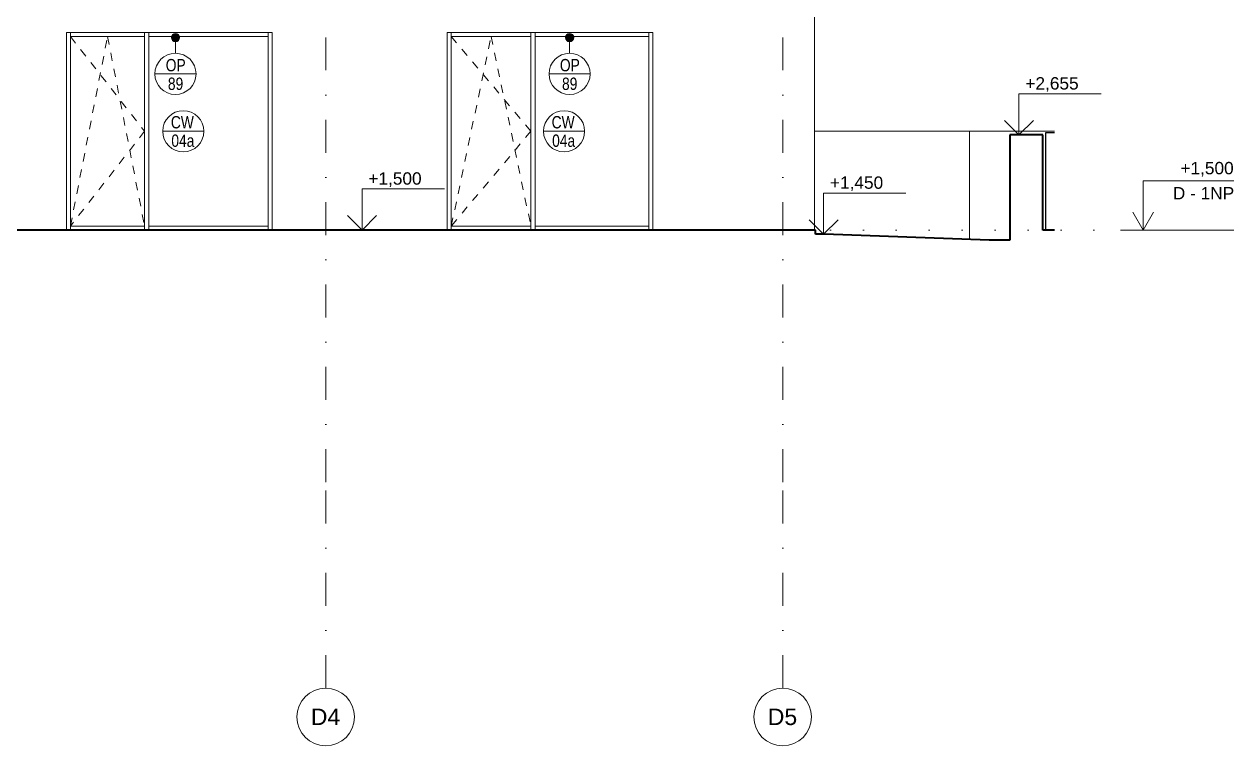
# Model space of a CAD drawing. Header units: millimetres. Extents: x -9129 to 220959, y -4760 to 72638.
# Drawn here: x 12687 to 27378, y -4760 to 4000 of the extents above; entities that cross this region are included whole.
import ezdxf

# ---------------------------------------------------------------- set-up
doc = ezdxf.new("R2010")
doc.units = ezdxf.units.MM
for name, pattern in [('HA_Dash_2mm-S1mm', [200, 100, -100]), ('HA_DashDot_10mm-S3mm', [1000, 400, -300, 0, -300]), ('HA_Dot-S4mm', [400, 0, -400])]:
    doc.linetypes.add(name, pattern=pattern)
for name, color, linetype, lineweight in [('A-DETL-____-WIDE', 9, 'Continuous', 40), ('A-DOOR-____-OTLN', 9, 'Continuous', 9), ('A-FLOR-LEVL-OTLN', 9, 'Continuous', 9), ('A-GENM-____-IDEN', 9, 'Continuous', 9), ('A-GLAZ-CURT-OTLN', 9, 'Continuous', 5), ('A-GLAZ-CWMG-OTLN', 9, 'Continuous', 5), ('A-WALL-____-IDEN', 9, 'Continuous', 9), ('A-WALL-____-MCUT', 9, 'Continuous', 25), ('A-WALL-____-OTLN', 9, 'Continuous', 9), ('G-____-____-DIMS', 9, 'Continuous', 5), ('S-GRID-____-IDEN', 9, 'Continuous', 9), ('S-GRID-____-OTLN', 9, 'Continuous', 5)]:
    doc.layers.add(name, color=color, linetype=linetype, lineweight=lineweight)
doc.styles.add('Arial', font='arial.ttf', dxfattribs={"height": 200})
doc.styles.add('Arial_1', font='arial.ttf', dxfattribs={"height": 150})
doc.styles.add('Arial_2', font='arial.ttf', dxfattribs={"width": 0.8, "height": 150})

# ---------------------------------------------------------------- blocks, each defined once
blk = doc.blocks.new('Systémový panel - Sklo-1479875-D_pohled jižní_DPS pohled')
at = {"layer": 'A-GLAZ-CURT-OTLN', "color": 250}
for p, q in [((11649, 3850), (10199, 3850)), ((10199, 3850), (10199, 1550)), ((11649, 1550), (11649, 3850)), ((10199, 1550), (11649, 1550))]:
    blk.add_line(p, q, dxfattribs=at)
blk = doc.blocks.new('Obdélníková příčel - 50x70mm EXT-1479458-D_pohled jižní_DPS pohled')
at = {"layer": 'A-GLAZ-CWMG-OTLN', "color": 250}
for p, q in [((9249, 3850), (9249, 3900)), ((10149, 3850), (9249, 3850)), ((10149, 3900), (10149, 3850))]:
    blk.add_line(p, q, dxfattribs=at)
blk = doc.blocks.new('Obdélníková příčel - 50x70mm EXT-1479873-D_pohled jižní_DPS pohled')
at = {"layer": 'A-GLAZ-CWMG-OTLN', "color": 250}
for p, q in [((10199, 1500), (10199, 1550)), ((10199, 1550), (11649, 1550)), ((11649, 1550), (11649, 1500))]:
    blk.add_line(p, q, dxfattribs=at)
blk = doc.blocks.new('Obdélníková příčel - 50x70mm EXT-V24-D_pohled jižní_DPS pohled')
at = {"layer": 'A-GLAZ-CWMG-OTLN', "color": 250}
blk.add_line((9249, 3900), (9249, 1500), dxfattribs=at)
blk = doc.blocks.new('Obdélníková příčel - 50x70mm EXT-V25-D_pohled jižní_DPS pohled')
at = {"layer": 'A-GLAZ-CWMG-OTLN', "color": 250}
blk.add_line((11649, 1500), (11649, 3900), dxfattribs=at)
blk = doc.blocks.new('ABMV_CW_Single_Swing_Generic - Ex_Glass_SKLOPNE-1529247-D_pohled jižní_DPS pohled')
at = {"layer": 'A-DOOR-____-OTLN', "color": 250, "linetype": 'HA_Dash_2mm-S1mm', "lineweight": 5}
for p, q in [((9249, 1550), (9699, 3850)), ((9249, 3850), (10149, 2700)), ((9699, 3850), (10149, 1550)), ((10149, 2700), (9249, 1550))]:
    blk.add_line(p, q, dxfattribs=at)
blk = doc.blocks.new('Obdélníková příčel - 50x70mm EXT-1479874-D_pohled jižní_DPS pohled')
at = {"layer": 'A-GLAZ-CWMG-OTLN', "color": 250}
for p, q in [((10199, 3850), (10199, 3900)), ((11649, 3850), (10199, 3850)), ((11649, 3900), (11649, 3850))]:
    blk.add_line(p, q, dxfattribs=at)
blk = doc.blocks.new('Obdélníková příčel - 50x70mm EXT-1479461-D_pohled jižní_DPS pohled')
at = {"layer": 'A-GLAZ-CWMG-OTLN', "color": 250}
for p, q in [((9249, 1500), (9249, 1550)), ((9249, 1550), (10149, 1550)), ((10149, 1550), (10149, 1500))]:
    blk.add_line(p, q, dxfattribs=at)
blk = doc.blocks.new('Obdélníková příčel - 50x70mm EXT-V26-D_pohled jižní_DPS pohled')
at = {"layer": 'A-GLAZ-CWMG-OTLN', "color": 250}
for p, q in [((10149, 3900), (10149, 1500)), ((10199, 3900), (10199, 1500))]:
    blk.add_line(p, q, dxfattribs=at)
blk = doc.blocks.new('Systémový panel - Sklo-1481686-D_pohled jižní_DPS pohled')
at = {"layer": 'A-GLAZ-CURT-OTLN', "color": 250}
for p, q in [((20274, 3850), (18891, 3850)), ((18891, 3850), (18891, 1550)), ((20274, 1550), (20274, 3850)), ((18891, 1550), (20274, 1550))]:
    blk.add_line(p, q, dxfattribs=at)
blk = doc.blocks.new('Obdélníková příčel - 50x70mm EXT-1481679-D_pohled jižní_DPS pohled')
at = {"layer": 'A-GLAZ-CWMG-OTLN', "color": 250}
for p, q in [((17874, 3850), (17874, 3900)), ((18841, 3850), (17874, 3850)), ((18841, 3900), (18841, 3850))]:
    blk.add_line(p, q, dxfattribs=at)
blk = doc.blocks.new('Obdélníková příčel - 50x70mm EXT-1481684-D_pohled jižní_DPS pohled')
at = {"layer": 'A-GLAZ-CWMG-OTLN', "color": 250}
for p, q in [((18891, 1500), (18891, 1550)), ((18891, 1550), (20274, 1550)), ((20274, 1550), (20274, 1500))]:
    blk.add_line(p, q, dxfattribs=at)
blk = doc.blocks.new('ABMV_CW_Single_Swing_Generic - Ex_Glass_SKLOPNE-1529249-D_pohled jižní_DPS pohled')
at = {"layer": 'A-DOOR-____-OTLN', "color": 250, "linetype": 'HA_Dash_2mm-S1mm', "lineweight": 5}
for p, q in [((17874, 1550), (18358, 3850)), ((17874, 3850), (18841, 2700)), ((18358, 3850), (18841, 1550)), ((18841, 2700), (17874, 1550))]:
    blk.add_line(p, q, dxfattribs=at)
blk = doc.blocks.new('Obdélníková příčel - 50x70mm EXT-1481685-D_pohled jižní_DPS pohled')
at = {"layer": 'A-GLAZ-CWMG-OTLN', "color": 250}
for p, q in [((18891, 3850), (18891, 3900)), ((20274, 3850), (18891, 3850)), ((20274, 3900), (20274, 3850))]:
    blk.add_line(p, q, dxfattribs=at)
blk = doc.blocks.new('Obdélníková příčel - 50x70mm EXT-1481680-D_pohled jižní_DPS pohled')
at = {"layer": 'A-GLAZ-CWMG-OTLN', "color": 250}
for p, q in [((17874, 1500), (17874, 1550)), ((17874, 1550), (18841, 1550)), ((18841, 1550), (18841, 1500))]:
    blk.add_line(p, q, dxfattribs=at)
blk = doc.blocks.new('185-01_OBJEKT D_Central_rvt-1-D_pohled jižní_DPS pohled')
at = {"layer": 'A-WALL-____-OTLN', "color": 7}
for p, q in [((22285, 1500), (22285, 9628)), ((22284, 6010), (22284, 1500)), ((13199, 1500), (13199, 3900)), ((13199, 3900), (15699, 3900)), ((15699, 3900), (15699, 1500)), ((17824, 1500), (17824, 3900)), ((17824, 3900), (20324, 3900)), ((20324, 3900), (20324, 1500)), ((22284, 3900), (22285, 3900)), ((22284, 3900), (22284, 3900)), ((22284, 3900), (22284, 3900)), ((22284, 3900), (22284, 3900)), ((22284, 2400), (22284, 2900)), ((22284, 2900), (22284, 2900)), ((22284, 2900), (22284, 2900)), ((22285, 2400), (22284, 2400)), ((22284, 2400), (22284, 2400))]:
    blk.add_line(p, q, dxfattribs=at)
at = {"layer": 'A-DOOR-____-OTLN', "lineweight": 9}
for name, p in [('ABMV_CW_Single_Swing_Generic - Ex_Glass_SKLOPNE-1529247-D_pohled jižní_DPS pohled', (4000, 0)), ('ABMV_CW_Single_Swing_Generic - Ex_Glass_SKLOPNE-1529249-D_pohled jižní_DPS pohled', (0, 0))]:
    blk.add_blockref(name, p, dxfattribs=at)
at = {"layer": 'A-GLAZ-CURT-OTLN', "lineweight": 9}
for name, p in [('Systémový panel - Sklo-1479875-D_pohled jižní_DPS pohled', (4000, 0)), ('Systémový panel - Sklo-1481686-D_pohled jižní_DPS pohled', (0, 0))]:
    blk.add_blockref(name, p, dxfattribs=at)
at = {"layer": 'A-GLAZ-CWMG-OTLN', "lineweight": 9}
for name, p in [('Obdélníková příčel - 50x70mm EXT-1479458-D_pohled jižní_DPS pohled', (4000, 0)), ('Obdélníková příčel - 50x70mm EXT-V24-D_pohled jižní_DPS pohled', (4000, 0)), ('Obdélníková příčel - 50x70mm EXT-V26-D_pohled jižní_DPS pohled', (4000, 0)), ('Obdélníková příčel - 50x70mm EXT-1479874-D_pohled jižní_DPS pohled', (4000, 0)), ('Obdélníková příčel - 50x70mm EXT-V25-D_pohled jižní_DPS pohled', (4000, 0)), ('Obdélníková příčel - 50x70mm EXT-1481679-D_pohled jižní_DPS pohled', (0, 0)), ('Obdélníková příčel - 50x70mm EXT-V24-D_pohled jižní_DPS pohled', (8625, 0)), ('Obdélníková příčel - 50x70mm EXT-V26-D_pohled jižní_DPS pohled', (8692, 0)), ('Obdélníková příčel - 50x70mm EXT-1481685-D_pohled jižní_DPS pohled', (0, 0)), ('Obdélníková příčel - 50x70mm EXT-V25-D_pohled jižní_DPS pohled', (8625, 0)), ('Obdélníková příčel - 50x70mm EXT-1479461-D_pohled jižní_DPS pohled', (4000, 0)), ('Obdélníková příčel - 50x70mm EXT-1479873-D_pohled jižní_DPS pohled', (4000, 0)), ('Obdélníková příčel - 50x70mm EXT-1481680-D_pohled jižní_DPS pohled', (0, 0)), ('Obdélníková příčel - 50x70mm EXT-1481684-D_pohled jižní_DPS pohled', (0, 0))]:
    blk.add_blockref(name, p, dxfattribs=at)
blk = doc.blocks.new('Grid - Radius 3_5mm-353793-D_pohled jižní_DPS pohled')
at = {"layer": 'S-GRID-____-IDEN'}
blk.add_circle((-5400.70117, -4409.84375), 350, dxfattribs=at)
blk = doc.blocks.new('Level - Generic Level-367061-D_pohled jižní_DPS pohled')
at = {"layer": 'A-FLOR-LEVL-OTLN'}
for p, q in [((27378, 2100), (26278, 2100)), ((26278, 2100), (26278, 1500)), ((26278, 1500), (26153, 1717)), ((26278, 1500), (26403, 1717)), ((27378, 1500), (26003, 1500))]:
    blk.add_line(p, q, dxfattribs=at)
blk = doc.blocks.new('Spot Elevations - Default-792506-D_pohled jižní_DPS pohled')
at = {"layer": 'G-____-____-DIMS', "lineweight": 9}
for p, q in [((842, 2000), (-158, 2000)), ((-158, 2000), (-158, 1500)), ((-335, 1677), (-158, 1500)), ((-158, 1500), (19, 1677))]:
    blk.add_line(p, q, dxfattribs=at)
blk = doc.blocks.new('HA_TAG_GM_Products1 - Generic-1835784-D_pohled jižní_DPS pohled')
at = {"layer": 'A-GENM-____-IDEN'}
blk.add_line((-5506, 2897), (-5006, 2897), dxfattribs=at)
blk.add_circle((-5256, 2897), 250, dxfattribs=at)
blk = doc.blocks.new('HA_TAG_cWA - Default-922888-D_pohled jižní_DPS pohled')
at = {"layer": 'A-WALL-____-IDEN'}
blk.add_line((342, 9789), (842, 9789), dxfattribs=at)
blk.add_circle((592, 9789), 250, dxfattribs=at)

msp = doc.modelspace()

# ---------------------------------------------------------------- hatches: boundary and pattern name
at = {"layer": 'A-GENM-____-IDEN'}
h = msp.add_hatch(color=256, dxfattribs=at)
edge = h.paths.add_edge_path()
edge.add_arc((14524, 3838), 50, 0, 360)
h = msp.add_hatch(color=256, dxfattribs=at)
edge = h.paths.add_edge_path()
edge.add_arc((19311, 3838), 50, 0, 360)

# ---------------------------------------------------------------- linework, layer by layer
at = {"layer": 'A-DETL-____-WIDE'}
for p, q in [((25057, 2655), (24657, 2655)), ((24657, 2655), (24657, 1380)), ((25057, 1500), (25057, 2655)), ((22299, 1500), (-5441, 1500)), ((22299, 1450), (22299, 1500)), ((25201, 1500), (25057, 1500)), ((22409, 1450), (22299, 1450)), ((24408, 1380), (22409, 1450)), ((24657, 1380), (24408, 1380))]:
    msp.add_line(p, q, dxfattribs=at)
at = {"layer": 'A-FLOR-LEVL-OTLN', "linetype": 'HA_Dot-S4mm', "lineweight": 5}
msp.add_line((-9129, 1500), (26278, 1500), dxfattribs=at)
at = {"layer": 'A-GENM-____-IDEN'}
for p, q in [((14524, 3838), (14524, 3647)), ((19311, 3838), (19311, 3647))]:
    msp.add_line(p, q, dxfattribs=at)
for centre in [(14524, 3838), (19311, 3838)]:
    msp.add_circle(centre, 50, dxfattribs=at)
at = {"layer": 'A-WALL-____-MCUT'}
for p, q in [((25201, 2683), (25092, 2681)), ((25092, 2681), (25092, 1500))]:
    msp.add_line(p, q, dxfattribs=at)
at = {"layer": 'A-WALL-____-OTLN'}
for p, q in [((25201, 2700), (22285, 2700)), ((24170, 2700), (24170, 1389)), ((25092, 2681), (25201, 2685))]:
    msp.add_line(p, q, dxfattribs=at)
at = {"layer": 'S-GRID-____-OTLN', "linetype": 'HA_DashDot_10mm-S3mm', "lineweight": 9}
for p, q in [((16349, -1560), (16349, 15366)), ((21899, -1560), (21899, 15366)), ((16349, -4060), (16349, -1560)), ((21899, -4060), (21899, -1560))]:
    msp.add_line(p, q, dxfattribs=at)

# ---------------------------------------------------------------- block references
at = {"lineweight": 5}
msp.add_blockref('185-01_OBJEKT D_Central_rvt-1-D_pohled jižní_DPS pohled', (0, 0), dxfattribs=at)
at = {"layer": 'A-FLOR-LEVL-OTLN'}
msp.add_blockref('Level - Generic Level-367061-D_pohled jižní_DPS pohled', (0, 0), dxfattribs=at)
at = {"layer": 'A-GENM-____-IDEN'}
for p in [(19780, 500), (24567, 500)]:
    msp.add_blockref('HA_TAG_GM_Products1 - Generic-1835784-D_pohled jižní_DPS pohled', p, dxfattribs=at)
at = {"layer": 'A-WALL-____-IDEN'}
for p in [(14027, -7089), (18652, -7089)]:
    msp.add_blockref('HA_TAG_cWA - Default-922888-D_pohled jižní_DPS pohled', p, dxfattribs=at)
at = {"layer": 'G-____-____-DIMS', "lineweight": 9}
for p in [(24927, 1155), (16948, 0), (22554, -50)]:
    msp.add_blockref('Spot Elevations - Default-792506-D_pohled jižní_DPS pohled', p, dxfattribs=at)
at = {"layer": 'S-GRID-____-IDEN'}
for p in [(21750, 0), (27300, 0)]:
    msp.add_blockref('Grid - Radius 3_5mm-353793-D_pohled jižní_DPS pohled', p, dxfattribs=at)

# ---------------------------------------------------------------- texts
at = {"layer": 'A-FLOR-LEVL-OTLN', "lineweight": 5, "char_height": 150, "attachment_point": 1, "style": 'Arial_1'}
for s, insert, width in [('+1,500', (26730, 2328), 801.69), ('D - 1NP', (26638, 2023), 913.92)]:
    msp.add_mtext(s, dxfattribs=dict(at, insert=insert, width=width))
at = {"layer": 'A-GENM-____-IDEN', "lineweight": 5, "char_height": 150, "attachment_point": 1, "style": 'Arial_2'}
for s, insert, width in [('OP', (14406, 3578), 295.02), ('OP', (19193, 3578), 295.02), ('89', (14432, 3352), 230.89), ('89', (19219, 3352), 230.89)]:
    msp.add_mtext(s, dxfattribs=dict(at, insert=insert, width=width))
at = {"layer": 'A-WALL-____-IDEN', "lineweight": 5, "char_height": 150, "attachment_point": 1, "style": 'Arial_2'}
for s, insert, width in [('CW', (14468, 2885), 352.74), ('CW', (19093, 2885), 352.74), ('04a', (14474, 2661), 339.92), ('04a', (19099, 2661), 339.92)]:
    msp.add_mtext(s, dxfattribs=dict(at, insert=insert, width=width))
at = {"layer": 'S-GRID-____-IDEN', "lineweight": 5, "char_height": 200, "width": 440.93, "attachment_point": 1, "style": 'Arial'}
for s, insert in [('D4', (16168, -4308)), ('D5', (21718, -4308))]:
    msp.add_mtext(s, dxfattribs=dict(at, insert=insert))

# ---------------------------------------------------------------- next in the draw order: texts
at = {"layer": 'G-____-____-DIMS', "lineweight": 9, "char_height": 150, "width": 773.13, "attachment_point": 1, "line_spacing_factor": 0.941778, "style": 'Arial_1', "bg_fill": 3, "box_fill_scale": 1.25, "bg_fill_color": 256, "bg_fill_true_color": 13158600, "bg_fill_transparency": 0}
for s, insert in [('+2,655', (24847, 3357)), ('+1,500', (16867, 2202)), ('+1,450', (22473, 2152))]:
    msp.add_mtext(s, dxfattribs=dict(at, insert=insert))

doc.saveas('drawing.dxf')
